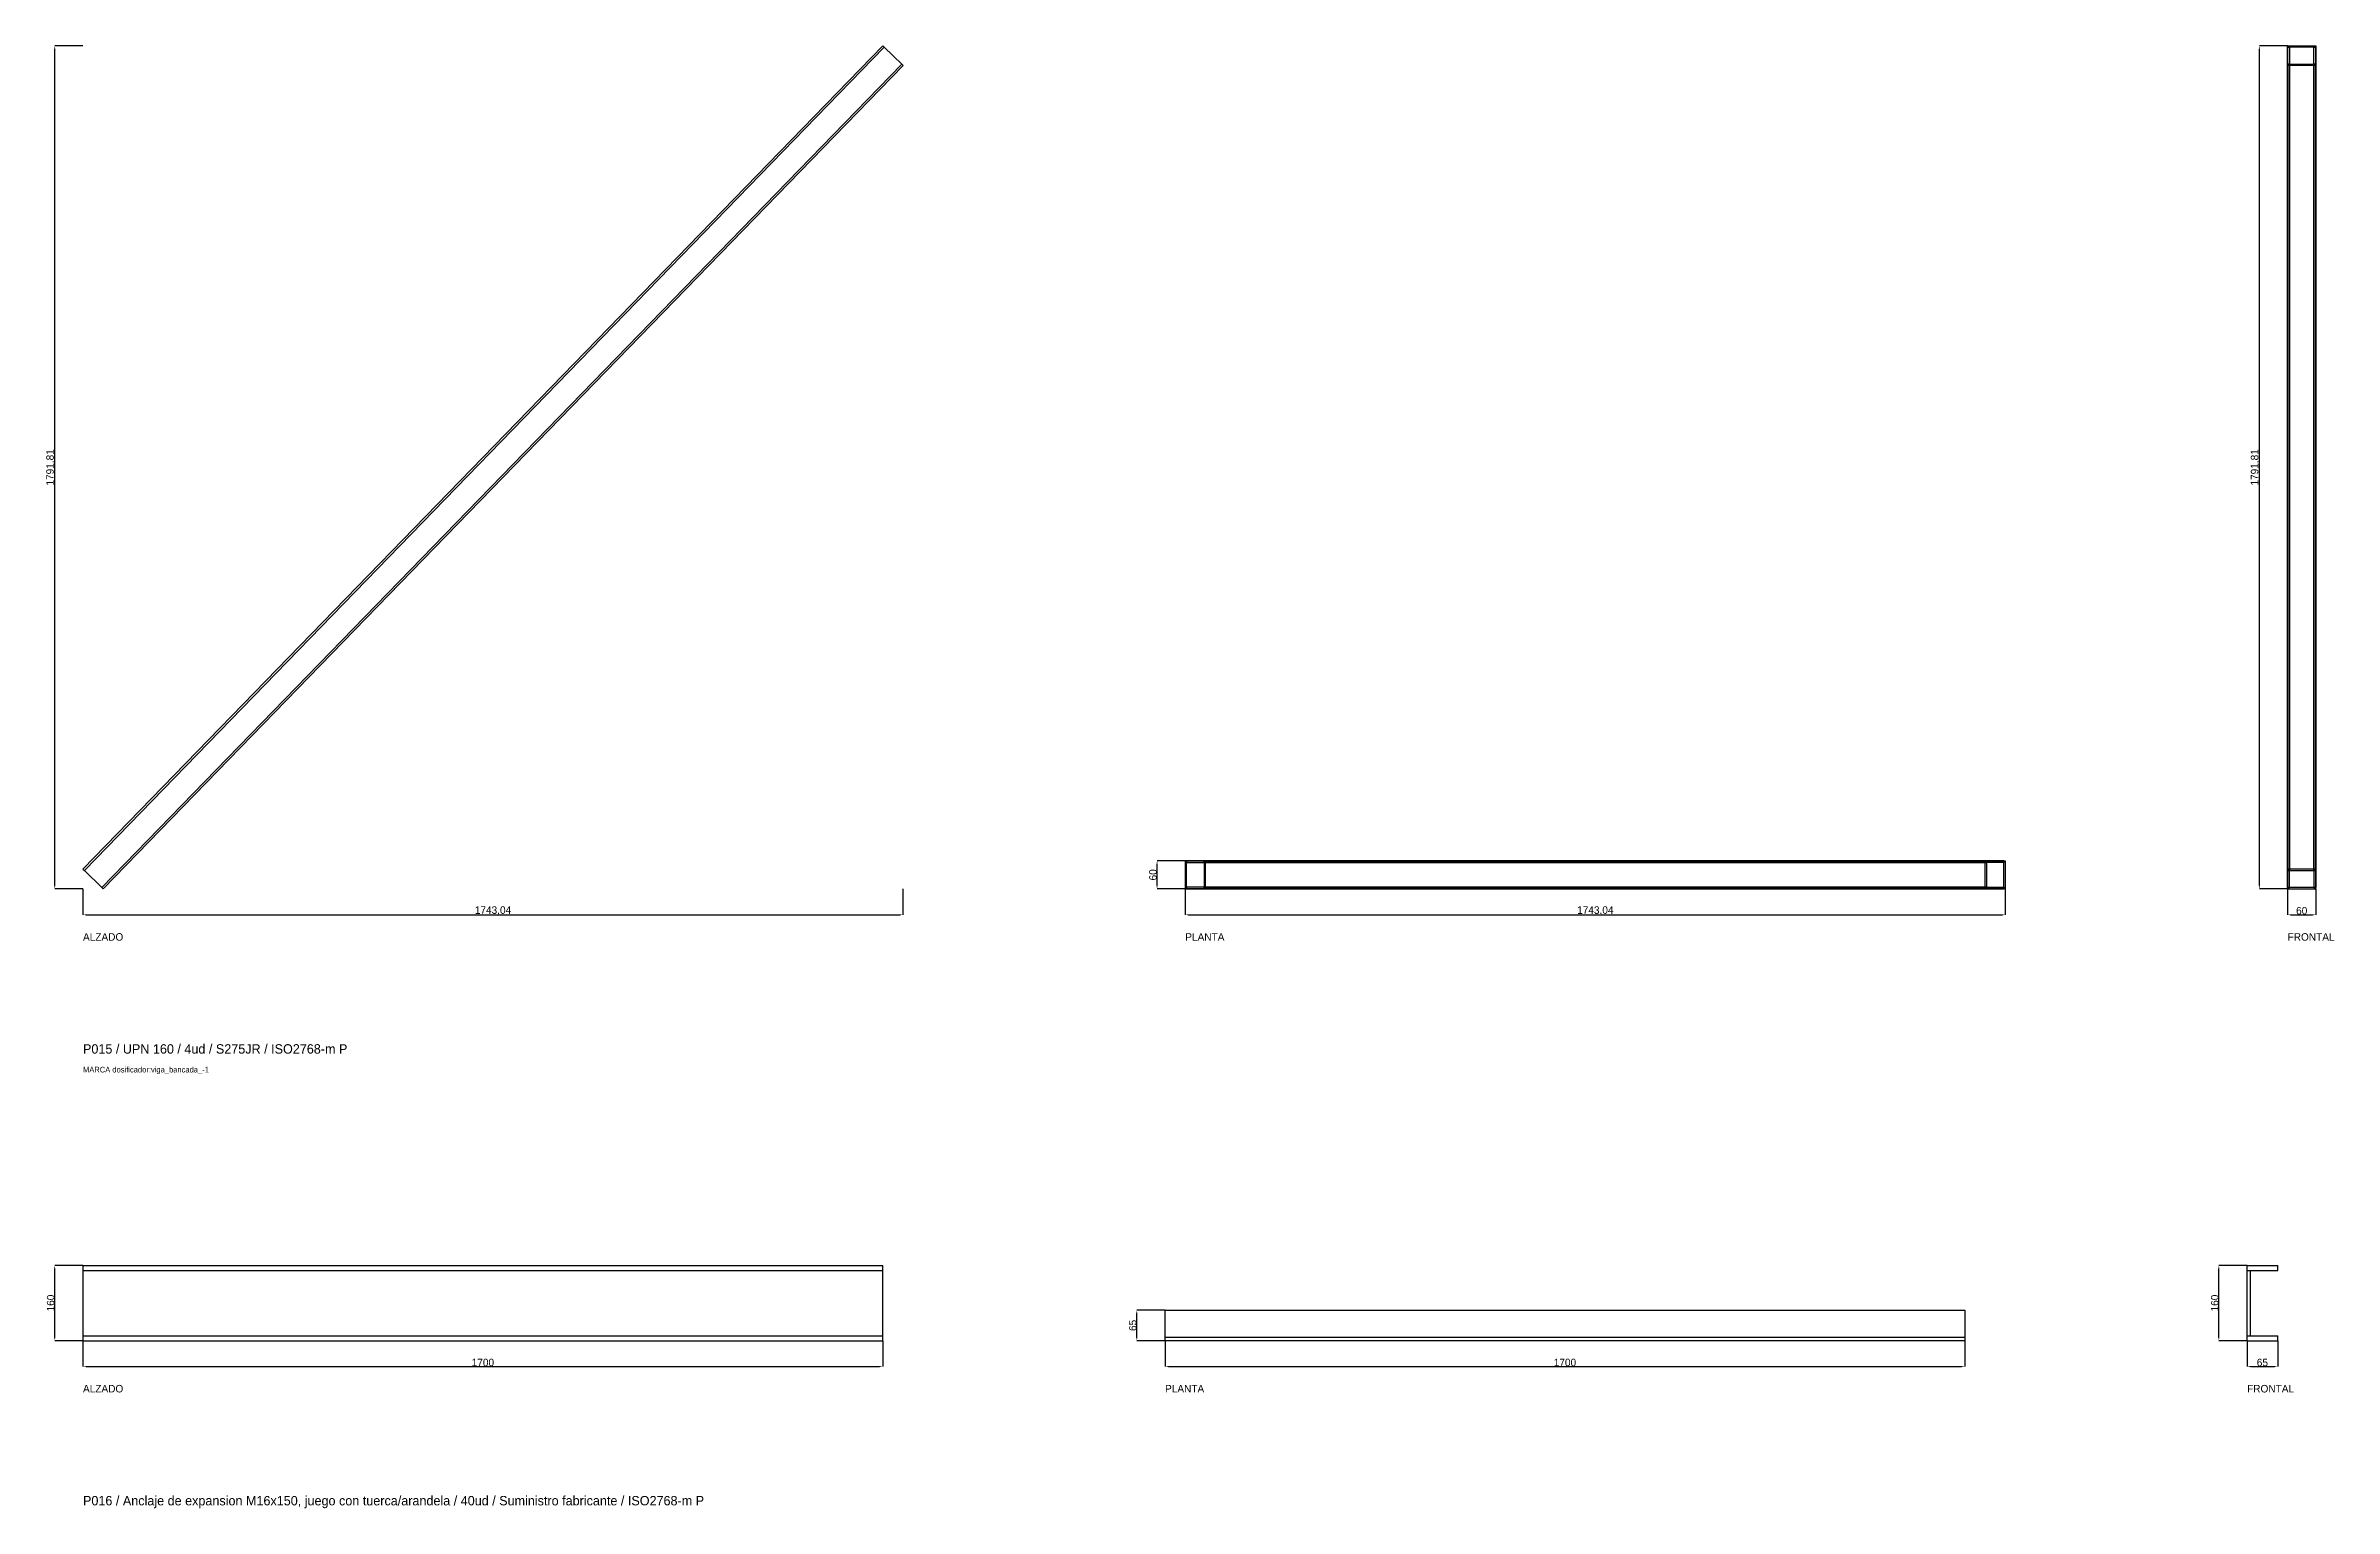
# Model space of a CAD drawing. Header units: millimetres. Extents: x -79 to 13940, y -87340 to 371.
# Drawn here: x -79 to 4785, y -20877 to -17769 of the extents above; entities that cross this region are included whole.
import ezdxf

# ---------------------------------------------------------------- set-up
doc = ezdxf.new("R2010")
doc.units = ezdxf.units.MM
for name, color, linetype in [('R18_COTAS_P', 1, 'Continuous'), ('R18_PIEZAS_P', 3, 'Continuous'), ('R18_TEXTOS', 7, 'Continuous')]:
    doc.layers.add(name, color=color, linetype=linetype)
doc.dimstyles.get("Standard").update_dxf_attribs({"dimtxt": 2.5, "dimasz": 2.5, "dimexe": 1.25, "dimexo": 0.625, "dimtad": 1, "dimcen": 2.5, "dimazin": 3, "dimtfac": 1, "dimtmove": 0, "dimatfit": 3})

# ---------------------------------------------------------------- blocks, each defined once
blk = doc.blocks.new('_CLOSEDFILLED')
at = {"color": 0, "linetype": 'BYBLOCK'}
blk.add_solid([(-1, 0.16), (0, 0), (-1, -0.16)], dxfattribs=at)
blk = doc.blocks.new('*D83')
for p, q in [((0, -19561), (0, -19616)), ((1743, -19561), (1743, -19616)), ((7, -19616), (1736, -19616))]:
    blk.add_line(p, q)
at = {"layer": 'Defpoints'}
for p in [(0, -19561), (1743, -19561), (0, -19616)]:
    blk.add_point(p, dxfattribs=at)
at = {"layer": 'R18_COTAS_P', "xscale": 7, "yscale": 7, "rotation": 180}
blk.add_blockref('_CLOSEDFILLED', (0, -19616), dxfattribs=at)
at = {"layer": 'R18_COTAS_P', "xscale": 7, "yscale": 7}
blk.add_blockref('_CLOSEDFILLED', (1743, -19616), dxfattribs=at)
at = {"layer": 'R18_COTAS_P', "insert": (871.5, -19607.4), "char_height": 16, "attachment_point": 5}
blk.add_mtext('1743,04', dxfattribs=at)
blk = doc.blocks.new('*D84')
for p, q in [((0, -17769.2), (-60, -17769.2)), ((-60, -19554), (-60, -17776.2)), ((0, -19561), (-60, -19561))]:
    blk.add_line(p, q)
at = {"layer": 'Defpoints'}
for p in [(0, -17769.2), (-60, -19561), (0, -19561)]:
    blk.add_point(p, dxfattribs=at)
at = {"layer": 'R18_COTAS_P', "xscale": 7, "yscale": 7}
for p, rotation in [((-60, -17769.2), 90), ((-60, -19561), 270)]:
    blk.add_blockref('_CLOSEDFILLED', p, dxfattribs=dict(at, rotation=rotation))
at = {"layer": 'R18_COTAS_P', "insert": (-68.6, -18665.1), "char_height": 16, "attachment_point": 5, "rotation": 90}
blk.add_mtext('1791,81', dxfattribs=at)
blk = doc.blocks.new('*D85')
for p, q in [((2343, -19561), (2343, -19616)), ((4086.1, -19561), (4086.1, -19616)), ((2350, -19616), (4079.1, -19616))]:
    blk.add_line(p, q)
at = {"layer": 'Defpoints'}
for p in [(2343, -19561), (4086.1, -19561), (2343, -19616)]:
    blk.add_point(p, dxfattribs=at)
at = {"layer": 'R18_COTAS_P', "xscale": 7, "yscale": 7, "rotation": 180}
blk.add_blockref('_CLOSEDFILLED', (2343, -19616), dxfattribs=at)
at = {"layer": 'R18_COTAS_P', "xscale": 7, "yscale": 7}
blk.add_blockref('_CLOSEDFILLED', (4086.1, -19616), dxfattribs=at)
at = {"layer": 'R18_COTAS_P', "insert": (3214.6, -19607.4), "char_height": 16, "attachment_point": 5}
blk.add_mtext('1743,04', dxfattribs=at)
blk = doc.blocks.new('*D86')
for p, q in [((2343, -19501), (2283, -19501)), ((2283, -19554), (2283, -19508)), ((2343, -19561), (2283, -19561))]:
    blk.add_line(p, q)
at = {"layer": 'Defpoints'}
for p in [(2343, -19501), (2283, -19561), (2343, -19561)]:
    blk.add_point(p, dxfattribs=at)
at = {"layer": 'R18_COTAS_P', "xscale": 7, "yscale": 7}
for p, rotation in [((2283, -19501), 90), ((2283, -19561), 270)]:
    blk.add_blockref('_CLOSEDFILLED', p, dxfattribs=dict(at, rotation=rotation))
at = {"layer": 'R18_COTAS_P', "insert": (2274.4, -19531), "char_height": 16, "attachment_point": 5, "rotation": 90}
blk.add_mtext('60', dxfattribs=at)
blk = doc.blocks.new('*D87')
for p, q in [((4686.1, -19561), (4686.1, -19616)), ((4746.1, -19561), (4746.1, -19616)), ((4693.1, -19616), (4739.1, -19616))]:
    blk.add_line(p, q)
at = {"layer": 'Defpoints'}
for p in [(4686.1, -19561), (4746.1, -19561), (4686.1, -19616)]:
    blk.add_point(p, dxfattribs=at)
at = {"layer": 'R18_COTAS_P', "xscale": 7, "yscale": 7, "rotation": 180}
blk.add_blockref('_CLOSEDFILLED', (4686.1, -19616), dxfattribs=at)
at = {"layer": 'R18_COTAS_P', "xscale": 7, "yscale": 7}
blk.add_blockref('_CLOSEDFILLED', (4746.1, -19616), dxfattribs=at)
at = {"layer": 'R18_COTAS_P', "insert": (4716.1, -19607.4), "char_height": 16, "attachment_point": 5}
blk.add_mtext('60', dxfattribs=at)
blk = doc.blocks.new('*D88')
for p, q in [((4686.1, -17769.2), (4626.1, -17769.2)), ((4626.1, -19554), (4626.1, -17776.2)), ((4686.1, -19561), (4626.1, -19561))]:
    blk.add_line(p, q)
at = {"layer": 'Defpoints'}
for p in [(4686.1, -17769.2), (4626.1, -19561), (4686.1, -19561)]:
    blk.add_point(p, dxfattribs=at)
at = {"layer": 'R18_COTAS_P', "xscale": 7, "yscale": 7}
for p, rotation in [((4626.1, -17769.2), 90), ((4626.1, -19561), 270)]:
    blk.add_blockref('_CLOSEDFILLED', p, dxfattribs=dict(at, rotation=rotation))
at = {"layer": 'R18_COTAS_P', "insert": (4617.4, -18665.1), "char_height": 16, "attachment_point": 5, "rotation": 90}
blk.add_mtext('1791,81', dxfattribs=at)
blk = doc.blocks.new('*D89')
for p, q in [((0, -20521), (0, -20576)), ((1700, -20521), (1700, -20576)), ((7, -20576), (1693, -20576))]:
    blk.add_line(p, q)
at = {"layer": 'Defpoints'}
for p in [(0, -20521), (1700, -20521), (0, -20576)]:
    blk.add_point(p, dxfattribs=at)
at = {"layer": 'R18_COTAS_P', "xscale": 7, "yscale": 7, "rotation": 180}
blk.add_blockref('_CLOSEDFILLED', (0, -20576), dxfattribs=at)
at = {"layer": 'R18_COTAS_P', "xscale": 7, "yscale": 7}
blk.add_blockref('_CLOSEDFILLED', (1700, -20576), dxfattribs=at)
at = {"layer": 'R18_COTAS_P', "insert": (850, -20567.4), "char_height": 16, "attachment_point": 5}
blk.add_mtext('1700', dxfattribs=at)
blk = doc.blocks.new('*D90')
for p, q in [((0, -20361), (-60, -20361)), ((-60, -20514), (-60, -20368)), ((0, -20521), (-60, -20521))]:
    blk.add_line(p, q)
at = {"layer": 'Defpoints'}
for p in [(0, -20361), (-60, -20521), (0, -20521)]:
    blk.add_point(p, dxfattribs=at)
at = {"layer": 'R18_COTAS_P', "xscale": 7, "yscale": 7}
for p, rotation in [((-60, -20361), 90), ((-60, -20521), 270)]:
    blk.add_blockref('_CLOSEDFILLED', p, dxfattribs=dict(at, rotation=rotation))
at = {"layer": 'R18_COTAS_P', "insert": (-68.6, -20441), "char_height": 16, "attachment_point": 5, "rotation": 90}
blk.add_mtext('160', dxfattribs=at)
blk = doc.blocks.new('*D91')
for p, q in [((2300, -20521), (2300, -20576)), ((4000, -20521), (4000, -20576)), ((2307, -20576), (3993, -20576))]:
    blk.add_line(p, q)
at = {"layer": 'Defpoints'}
for p in [(2300, -20521), (4000, -20521), (2300, -20576)]:
    blk.add_point(p, dxfattribs=at)
at = {"layer": 'R18_COTAS_P', "xscale": 7, "yscale": 7, "rotation": 180}
blk.add_blockref('_CLOSEDFILLED', (2300, -20576), dxfattribs=at)
at = {"layer": 'R18_COTAS_P', "xscale": 7, "yscale": 7}
blk.add_blockref('_CLOSEDFILLED', (4000, -20576), dxfattribs=at)
at = {"layer": 'R18_COTAS_P', "insert": (3150, -20567.4), "char_height": 16, "attachment_point": 5}
blk.add_mtext('1700', dxfattribs=at)
blk = doc.blocks.new('*D92')
for p, q in [((2300, -20456), (2240, -20456)), ((2240, -20514), (2240, -20463)), ((2300, -20521), (2240, -20521))]:
    blk.add_line(p, q)
at = {"layer": 'Defpoints'}
for p in [(2300, -20456), (2240, -20521), (2300, -20521)]:
    blk.add_point(p, dxfattribs=at)
at = {"layer": 'R18_COTAS_P', "xscale": 7, "yscale": 7}
for p, rotation in [((2240, -20456), 90), ((2240, -20521), 270)]:
    blk.add_blockref('_CLOSEDFILLED', p, dxfattribs=dict(at, rotation=rotation))
at = {"layer": 'R18_COTAS_P', "insert": (2231.4, -20488.5), "char_height": 16, "attachment_point": 5, "rotation": 90}
blk.add_mtext('65', dxfattribs=at)
blk = doc.blocks.new('*D93')
for p, q in [((4600, -20521), (4600, -20576)), ((4665, -20521), (4665, -20576)), ((4607, -20576), (4658, -20576))]:
    blk.add_line(p, q)
at = {"layer": 'Defpoints'}
for p in [(4600, -20521), (4665, -20521), (4600, -20576)]:
    blk.add_point(p, dxfattribs=at)
at = {"layer": 'R18_COTAS_P', "xscale": 7, "yscale": 7, "rotation": 180}
blk.add_blockref('_CLOSEDFILLED', (4600, -20576), dxfattribs=at)
at = {"layer": 'R18_COTAS_P', "xscale": 7, "yscale": 7}
blk.add_blockref('_CLOSEDFILLED', (4665, -20576), dxfattribs=at)
at = {"layer": 'R18_COTAS_P', "insert": (4632.5, -20567.4), "char_height": 16, "attachment_point": 5}
blk.add_mtext('65', dxfattribs=at)
blk = doc.blocks.new('*D94')
for p, q in [((4600, -20361), (4540, -20361)), ((4540, -20514), (4540, -20368)), ((4600, -20521), (4540, -20521))]:
    blk.add_line(p, q)
at = {"layer": 'Defpoints'}
for p in [(4600, -20361), (4540, -20521), (4600, -20521)]:
    blk.add_point(p, dxfattribs=at)
at = {"layer": 'R18_COTAS_P', "xscale": 7, "yscale": 7}
for p, rotation in [((4540, -20361), 90), ((4540, -20521), 270)]:
    blk.add_blockref('_CLOSEDFILLED', p, dxfattribs=dict(at, rotation=rotation))
at = {"layer": 'R18_COTAS_P', "insert": (4531.4, -20441), "char_height": 16, "attachment_point": 5, "rotation": 90}
blk.add_mtext('160', dxfattribs=at)

msp = doc.modelspace()

# ---------------------------------------------------------------- linework, layer by layer
at = {"layer": 'R18_PIEZAS_P'}
for p, q in [((0, -19519.168), (1700, -17769.168)), ((2.869, -19521.955), (1702.869, -17771.955)), ((1702.869, -17771.955), (1700, -17769.168)), ((1740.168, -17808.188), (1702.869, -17771.955)), ((4686.074, -19519.168), (4686.074, -17769.168)), ((4686.074, -17769.168), (4746.074, -17769.168)), ((4686.074, -17771.955), (4686.074, -17769.168)), ((4746.074, -17771.955), (4686.074, -17771.955)), ((4686.074, -17771.955), (4686.074, -19521.955)), ((4686.074, -17771.955), (4690.074, -17771.955)), ((4686.074, -17808.188), (4686.074, -17771.955)), ((4690.074, -17771.955), (4690.074, -19521.955)), ((4690.074, -17771.955), (4690.074, -17808.188)), ((4742.074, -19521.955), (4742.074, -17771.955)), ((4742.074, -17771.955), (4746.074, -17771.955)), ((4742.074, -17808.188), (4742.074, -17771.955)), ((4746.074, -17769.168), (4746.074, -19519.168)), ((4746.074, -17769.168), (4746.074, -17771.955)), ((4746.074, -19521.955), (4746.074, -17771.955)), ((4746.074, -17771.955), (4746.074, -17808.188)), ((40.168, -19558.188), (1740.168, -17808.188)), ((43.037, -19560.975), (1743.037, -17810.975)), ((1743.037, -17810.975), (1740.168, -17808.188)), ((4686.074, -19558.188), (4686.074, -17808.188)), ((4686.074, -17808.188), (4746.074, -17808.188)), ((4686.074, -17810.975), (4686.074, -17808.188)), ((4690.074, -17808.188), (4686.074, -17808.188)), ((4746.074, -17810.975), (4686.074, -17810.975)), ((4686.074, -17810.975), (4686.074, -19560.975)), ((4690.074, -19558.188), (4690.074, -17808.188)), ((4746.074, -17808.188), (4742.074, -17808.188)), ((4742.074, -17808.188), (4742.074, -19558.188)), ((4746.074, -17808.188), (4746.074, -19558.188)), ((4746.074, -17808.188), (4746.074, -17810.975)), ((4746.074, -19560.975), (4746.074, -17810.975)), ((4043.037, -19500.975), (2343.037, -19500.975)), ((2343.037, -19500.975), (2343.037, -19560.975)), ((2345.906, -19500.975), (2343.037, -19500.975)), ((2345.906, -19560.975), (2345.906, -19500.975)), ((2345.906, -19500.975), (4045.906, -19500.975)), ((2345.906, -19500.975), (2345.906, -19504.975)), ((2383.204, -19500.975), (2345.906, -19500.975)), ((2345.906, -19504.975), (4045.906, -19504.975)), ((2345.906, -19504.975), (2383.204, -19504.975)), ((4083.204, -19500.975), (2383.204, -19500.975)), ((2383.204, -19500.975), (2383.204, -19560.975)), ((2386.074, -19500.975), (2383.204, -19500.975)), ((2383.204, -19504.975), (2383.204, -19500.975)), ((4083.204, -19504.975), (2383.204, -19504.975)), ((2386.074, -19560.975), (2386.074, -19500.975)), ((2386.074, -19500.975), (4086.074, -19500.975)), ((4043.037, -19560.975), (4043.037, -19500.975)), ((4043.037, -19500.975), (4045.906, -19500.975)), ((4045.906, -19500.975), (4045.906, -19560.975)), ((4045.906, -19504.975), (4045.906, -19500.975)), ((4045.906, -19500.975), (4083.204, -19500.975)), ((4083.204, -19504.975), (4045.906, -19504.975)), ((4083.204, -19560.975), (4083.204, -19500.975)), ((4083.204, -19500.975), (4086.074, -19500.975)), ((4083.204, -19500.975), (4083.204, -19504.975)), ((4086.074, -19500.975), (4086.074, -19560.975)), ((0, -19519.168), (2.869, -19521.955)), ((2.869, -19521.955), (40.168, -19558.188)), ((4746.074, -19519.168), (4686.074, -19519.168)), ((4686.074, -19519.168), (4686.074, -19521.955)), ((4686.074, -19521.955), (4746.074, -19521.955)), ((4690.074, -19521.955), (4686.074, -19521.955)), ((4686.074, -19521.955), (4686.074, -19558.188)), ((4690.074, -19558.188), (4690.074, -19521.955)), ((4746.074, -19521.955), (4742.074, -19521.955)), ((4742.074, -19521.955), (4742.074, -19558.188)), ((4746.074, -19521.955), (4746.074, -19519.168)), ((4746.074, -19558.188), (4746.074, -19521.955)), ((40.168, -19558.188), (43.037, -19560.975)), ((2343.037, -19560.975), (4043.037, -19560.975)), ((2343.037, -19560.975), (2345.906, -19560.975)), ((4045.906, -19556.975), (2345.906, -19556.975)), ((2345.906, -19556.975), (2345.906, -19560.975)), ((2383.204, -19556.975), (2345.906, -19556.975)), ((4045.906, -19560.975), (2345.906, -19560.975)), ((2345.906, -19560.975), (2383.204, -19560.975)), ((2383.204, -19560.975), (2383.204, -19556.975)), ((2383.204, -19556.975), (4083.204, -19556.975)), ((2383.204, -19560.975), (4083.204, -19560.975)), ((2383.204, -19560.975), (2386.074, -19560.975)), ((4086.074, -19560.975), (2386.074, -19560.975)), ((4045.906, -19560.975), (4043.037, -19560.975)), ((4045.906, -19560.975), (4045.906, -19556.975)), ((4045.906, -19556.975), (4083.204, -19556.975)), ((4083.204, -19560.975), (4045.906, -19560.975)), ((4083.204, -19556.975), (4083.204, -19560.975)), ((4086.074, -19560.975), (4083.204, -19560.975)), ((4746.074, -19558.188), (4686.074, -19558.188)), ((4686.074, -19558.188), (4686.074, -19560.975)), ((4686.074, -19558.188), (4690.074, -19558.188)), ((4686.074, -19560.975), (4746.074, -19560.975)), ((4742.074, -19558.188), (4746.074, -19558.188)), ((4746.074, -19560.975), (4746.074, -19558.188)), ((0, -20360.975), (1700, -20360.975)), ((0, -20360.975), (0, -20371.475)), ((0, -20371.475), (1700, -20371.475)), ((0, -20371.475), (0, -20510.475)), ((1700, -20371.475), (1700, -20360.975)), ((1700, -20510.475), (1700, -20371.475)), ((4600, -20360.975), (4665, -20360.975)), ((4600, -20371.475), (4600, -20360.975)), ((4600, -20371.475), (4665, -20371.475)), ((4600, -20371.475), (4607.5, -20371.475)), ((4600, -20510.475), (4600, -20371.475)), ((4607.5, -20510.475), (4607.5, -20371.475)), ((4665, -20371.475), (4665, -20360.975)), ((2300, -20520.975), (2300, -20455.975)), ((2300, -20455.975), (4000, -20455.975)), ((4000, -20455.975), (4000, -20520.975)), ((0, -20510.475), (1700, -20510.475)), ((0, -20510.475), (0, -20520.975)), ((0, -20520.975), (1700, -20520.975)), ((1700, -20520.975), (1700, -20510.475)), ((2300, -20520.975), (2300, -20513.475)), ((2300, -20513.475), (4000, -20513.475)), ((4000, -20520.975), (2300, -20520.975)), ((4000, -20513.475), (4000, -20520.975)), ((4600, -20510.475), (4665, -20510.475)), ((4600, -20520.975), (4600, -20510.475)), ((4600, -20510.475), (4607.5, -20510.475)), ((4600, -20520.975), (4665, -20520.975)), ((4665, -20520.975), (4665, -20510.475))]:
    msp.add_line(p, q, dxfattribs=at)

# ---------------------------------------------------------------- texts
at = {"layer": 'R18_TEXTOS'}
for s, height, p in [('ALZADO', 16, (0, -19670.975)), ('PLANTA', 16, (2343.037, -19670.975)), ('FRONTAL', 16, (4686.074, -19670.975)), ('P015 / UPN 160 / 4ud / S275JR / ISO2768-m P', 20, (0, -19910.975)), ('MARCA dosificador:viga_bancada_-1', 12, (0, -19950.975)), ('ALZADO', 16, (0, -20630.975)), ('PLANTA', 16, (2300, -20630.975)), ('FRONTAL', 16, (4600, -20630.975)), ('P016 / Anclaje de expansion M16x150, juego con tuerca/arandela / 40ud / Suministro fabricante / ISO2768-m P', 20, (0, -20870.975))]:
    msp.add_text(s, height=height, dxfattribs=at).set_placement(p)

# ---------------------------------------------------------------- dimensions: what is measured, and where the dimension line sits
at = {"layer": 'R18_COTAS_P'}
for base, p1, p2, picture, middle in [((-60, -19560.975), (0, -19560.975), (0, -17769.168), '*D84', (-68.625, -18665.071)), ((4626.074, -19560.975), (4686.074, -19560.975), (4686.074, -17769.168), '*D88', (4617.449, -18665.071)), ((2283.037, -19560.975), (2343.037, -19560.975), (2343.037, -19500.975), '*D86', (2274.412, -19530.975)), ((-60, -20520.975), (0, -20520.975), (0, -20360.975), '*D90', (-68.625, -20440.975)), ((4540, -20520.975), (4600, -20520.975), (4600, -20360.975), '*D94', (4531.375, -20440.975)), ((2240, -20520.975), (2300, -20520.975), (2300, -20455.975), '*D92', (2231.375, -20488.475))]:
    dim = msp.add_linear_dim(base=base, p1=p1, p2=p2, angle=90, dimstyle='Standard', override={"dimtxt": 16, "dimasz": 7, "dimtad": 1, "dimdec": 2}, dxfattribs=at)
    dim.commit()
    dim.dimension.update_dxf_attribs({"geometry": picture, "text_midpoint": middle})
for base, p1, p2, picture, middle in [((0, -19615.975), (0, -19560.975), (1743.037, -19560.975), '*D83', (871.518, -19607.35)), ((2343.037, -19615.975), (2343.037, -19560.975), (4086.074, -19560.975), '*D85', (3214.555, -19607.35)), ((4686.074, -19615.975), (4686.074, -19560.975), (4746.074, -19560.975), '*D87', (4716.074, -19607.35)), ((0, -20575.975), (0, -20520.975), (1700, -20520.975), '*D89', (850, -20567.35)), ((2300, -20575.975), (2300, -20520.975), (4000, -20520.975), '*D91', (3150, -20567.35)), ((4600, -20575.975), (4600, -20520.975), (4665, -20520.975), '*D93', (4632.5, -20567.35))]:
    dim = msp.add_linear_dim(base=base, p1=p1, p2=p2, dimstyle='Standard', override={"dimtxt": 16, "dimasz": 7, "dimtad": 1, "dimdec": 2}, dxfattribs=at)
    dim.commit()
    dim.dimension.update_dxf_attribs({"geometry": picture, "text_midpoint": middle})

doc.saveas('drawing.dxf')
